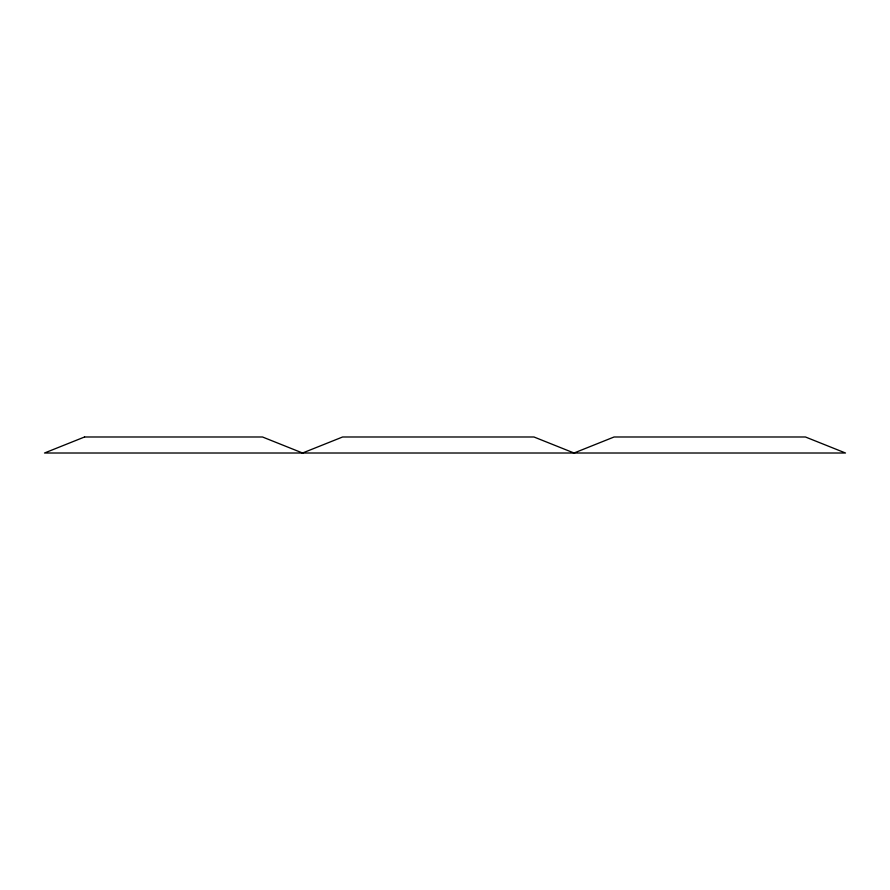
<?xml version="1.0" encoding="UTF-8"?>
<svg xmlns="http://www.w3.org/2000/svg" width="890" height="890" viewBox="0 0 890 890"><rect width="100%" height="100%" fill="white"/><g stroke="black" fill="none" stroke-linecap="round" stroke-linejoin="round"><path stroke-width="1.33" d="M84.55 436.99L44.5 453.01L845.5 453.01L805.45 436.99L614.078 436.99L574.028 453.01L533.978 436.99L342.606 436.99L302.555 453.01L262.506 436.99L84.55 436.99"/></g></svg>
